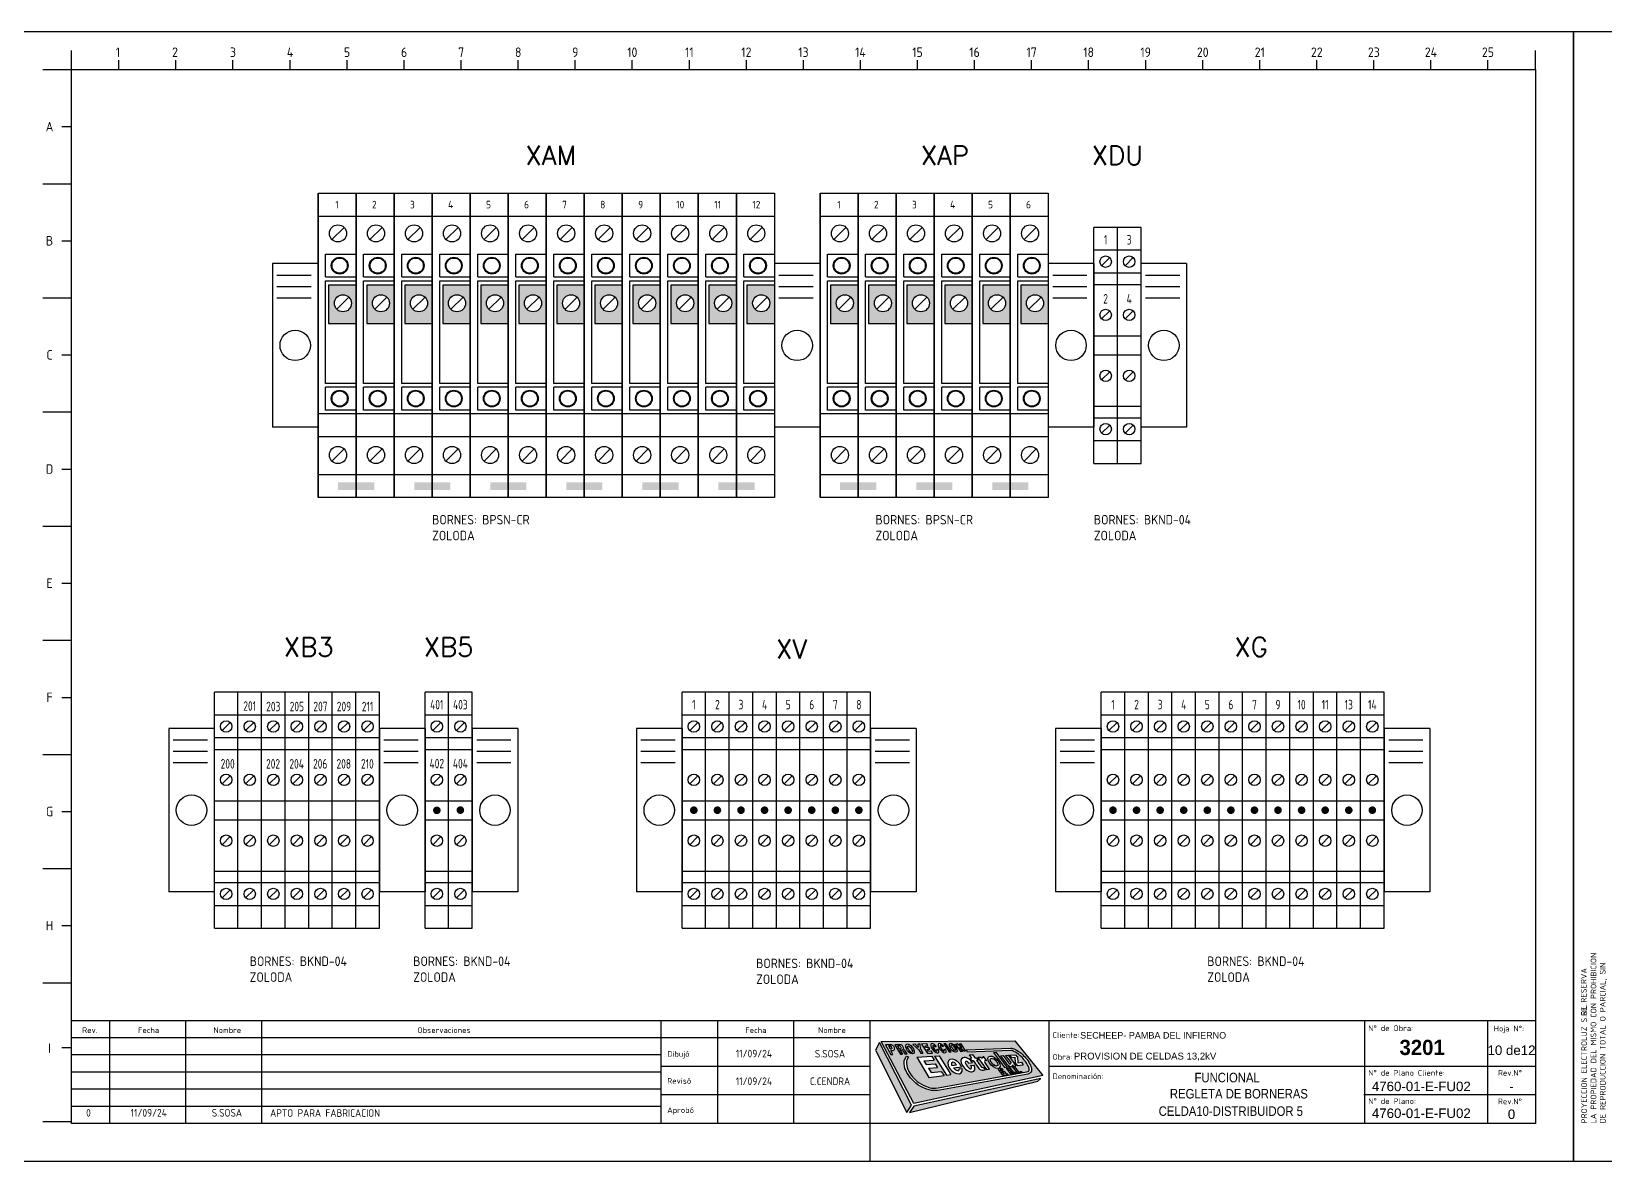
# Model space of a CAD drawing. Header units: millimetres. Extents: x 2272 to 7312, y -3839 to -3184.
# Drawn here: x 6066 to 6479.7, y -3492.6 to -3195.6 of the extents above; entities that cross this region are included whole.
import ezdxf
from ezdxf.enums import TextEntityAlignment as Align

# ---------------------------------------------------------------- set-up
doc = ezdxf.new("R2010")
doc.units = ezdxf.units.MM
for name, color, linetype in [('AUXILIAR', 30, 'Continuous'), ('TEXTO', 3, 'Continuous'), ('TEXTOS', 3, 'Continuous')]:
    doc.layers.add(name, color=color, linetype=linetype)
doc.styles.add('ROMANS', font='isocp3.shx')
doc.styles.get("Standard").update_dxf_attribs({"font": 'arial.ttf'})
doc.styles.add('style1', font='arial.ttf', dxfattribs={"height": 1})
doc.styles.add('style2', font='romab___.ttf', dxfattribs={"height": 1})

# ---------------------------------------------------------------- blocks, each defined once
blk = doc.blocks.new('BORNERA DOBLE PISO')
at = {"layer": 'AUXILIAR'}
for p, q in [((-449.2, 1419.79), (-449.2, 1481.79)), ((-443, 1481.79), (-449.2, 1481.79)), ((-443, 1419.79), (-443, 1481.79)), ((-443, 1475.79), (-449.2, 1475.79)), ((-447.17, 1471.73), (-445.04, 1473.85)), ((-443, 1469.79), (-449.2, 1469.79)), ((-449.2, 1466.79), (-443, 1466.79)), ((-447.17, 1457.73), (-445.04, 1459.85)), ((-449.2, 1453.29), (-443, 1453.29)), ((-449.2, 1448.29), (-443, 1448.29)), ((-447.17, 1441.73), (-445.04, 1443.85)), ((-449.2, 1434.79), (-443, 1434.79)), ((-449.2, 1431.79), (-443, 1431.79)), ((-447.17, 1427.73), (-445.04, 1429.85)), ((-449.2, 1425.79), (-443, 1425.79)), ((-449.2, 1419.79), (-443, 1419.79))]:
    blk.add_line(p, q, dxfattribs=at)
for centre in [(-446.1, 1472.79), (-446.1, 1458.79), (-446.1, 1442.79), (-446.1, 1428.79)]:
    blk.add_circle(centre, 1.5, dxfattribs=at)
blk = doc.blocks.new('BORNERA SEPARADOR')
for p, q in [((-649.79, 1388.9), (-661.79, 1388.9)), ((-661.79, 1388.9), (-661.79, 1345.9)), ((-660.59, 1385.9), (-651.59, 1385.9)), ((-649.79, 1388.9), (-649.79, 1345.9)), ((-660.59, 1382.9), (-651.59, 1382.9)), ((-660.59, 1379.9), (-651.59, 1379.9)), ((-649.79, 1345.9), (-661.79, 1345.9))]:
    blk.add_line(p, q)
blk.add_circle((-655.79, 1367.4), 4)
blk = doc.blocks.new('BORNE AMPEROMETRICA')
at = {"layer": 'AUXILIAR'}
h = blk.add_hatch(color=1, dxfattribs=at)
h.set_gradient(color1=(255, 0, 0), color2=(255, 5, 5), one_color=1, tint=0.51)
h.paths.add_polyline_path([(2159.73, -525.86), (2159.73, -535.86), (2166.94, -535.86), (2166.94, -525.86)])
h.paths.add_polyline_path([(2165.73, -530.58, -1), (2161.23, -530.58, -1)], flags=16)
for p, q in [((2156.94, -501.65), (2156.94, -581.65)), ((2156.94, -501.65), (2166.94, -501.65)), ((2156.94, -581.65), (2156.94, -501.65)), ((2166.94, -501.65), (2166.94, -581.65)), ((2156.94, -507.65), (2166.94, -507.65)), ((2160.59, -513.81), (2163.77, -510.63)), ((2158.94, -517.65), (2166.94, -517.65)), ((2158.94, -523.65), (2158.94, -517.65)), ((2158.94, -523.65), (2166.94, -523.65)), ((2158.94, -524.65), (2166.94, -524.65)), ((2158.94, -551.65), (2158.94, -524.65)), ((2166.94, -525.86), (2159.73, -525.86)), ((2159.73, -525.86), (2159.73, -535.86)), ((2161.89, -532.17), (2165.07, -528.99)), ((2159.73, -535.86), (2166.94, -535.86)), ((2166.94, -551.65), (2158.94, -551.65)), ((2166.94, -552.65), (2158.94, -552.65)), ((2158.94, -558.65), (2158.94, -552.65)), ((2166.94, -559.65), (2156.94, -559.65)), ((2166.94, -558.65), (2158.94, -558.65)), ((2166.94, -565.65), (2156.94, -565.65)), ((2160.59, -572.05), (2163.77, -568.86)), ((2166.94, -575.65), (2156.94, -575.65)), ((2166.94, -581.65), (2156.94, -581.65))]:
    blk.add_line(p, q, dxfattribs=at)
for centre, radius in [((2162.18, -512.22), 2.25), ((2162.63, -520.69), 2.2), ((2162.63, -520.69), 2), ((2163.48, -530.58), 2.25), ((2162.63, -555.62), 2.2), ((2162.63, -555.62), 2), ((2162.18, -570.46), 2.25)]:
    blk.add_circle(centre, radius, dxfattribs=at)
blk = doc.blocks.new('LOGO_CARTEL')
h = blk.add_hatch(color=256)
h.paths.add_polyline_path([(142.47, 264.28), (141.49, 262.24), (149.7, 245.92), (150.94, 247.81)])
h.paths.add_polyline_path([(184.11, 254.12), (184.93, 254.82), (151.56, 247.54), (150.39, 245.86)])
h = blk.add_hatch(color=256)
h.paths.add_polyline_path([(185.45, 255.61), (178.1, 264.69), (142.97, 264.57), (151.52, 248.23)])
h.paths.add_polyline_path([(153.24, 252.79), (152.6, 253.2), (152.04, 253.59), (151.59, 254), (151.16, 254.44), (150.71, 254.89), (150.36, 255.38), (150, 255.89), (149.7, 256.4), (149.42, 256.99), (149.2, 257.49), (149.06, 258.04), (148.97, 258.73), (149.01, 259.5), (149.17, 259.93), (149.57, 260.73), (150.14, 260.51), (149.72, 259.7), (149.61, 259.38), (149.57, 258.75), (149.65, 258.15), (149.77, 257.68), (149.96, 257.23), (150.22, 256.69), (150.51, 256.22), (150.85, 255.73), (151.17, 255.28), (151.59, 254.86), (152.01, 254.43), (152.41, 254.06), (152.94, 253.7), (153.55, 253.3), (154.16, 252.96), (154.86, 252.68), (155.76, 252.4), (156.22, 252.29), (156.72, 252.29), (157.23, 252.29), (157.9, 252.35), (181.25, 256.56), (181.54, 256.63, 0.142238), (181.69, 256.72), (181.75, 256.78), (181.85, 256.93), (181.87, 257.15), (181.85, 257.48), (181.76, 257.75), (181.62, 258.12), (181.46, 258.44), (181.28, 258.77), (180.99, 259.18), (180.75, 259.51), (180.5, 259.82), (180.25, 260.11), (179.99, 260.39), (179.75, 260.61), (179.41, 260.91), (179.09, 261.18), (178.67, 261.47), (178.25, 261.74), (177.83, 261.95), (177.41, 262.15, 0.119777), (177.04, 262.22), (165.67, 261.78), (165.38, 262.34), (177.06, 262.79, -0.106118), (177.56, 262.71), (178.08, 262.5), (178.54, 262.27), (179.01, 261.97), (179.45, 261.65), (179.8, 261.36), (180.16, 261.06), (180.41, 260.81), (180.69, 260.51), (180.96, 260.2), (181.23, 259.88), (181.48, 259.53), (181.79, 259.09), (181.99, 258.72), (182.17, 258.36), (182.32, 257.95), (182.45, 257.61), (182.47, 257.15), (182.44, 256.72), (182.21, 256.4), (182.16, 256.34, -0.158957), (181.5, 255.99), (158.33, 251.77), (157.76, 251.7), (157.15, 251.65), (156.53, 251.65), (156.14, 251.69), (155.6, 251.82), (154.66, 252.11), (153.9, 252.42)], flags=16)
h.paths.add_polyline_path([(155.5, 255.05), (152.28, 260.4), (156.26, 260.66), (156.88, 259.68), (154.12, 259.51), (154.74, 258.54), (157.14, 258.69), (157.76, 257.71), (155.36, 257.56), (156.11, 256.37), (158.75, 256.64), (159.47, 255.59)], flags=16)
h.paths.add_polyline_path([(160.16, 255.69), (156.98, 260.71), (158.15, 260.78), (161.28, 255.84)], flags=16)
edge = h.paths.add_edge_path(flags=16)
edge.add_ellipse((162.35, 257.98), major_axis=(-1.64, 1.65), ratio=0.605135, start_angle=237.0675, end_angle=582.4213, ccw=False)
edge.add_line((164.08, 257.92), (161.98, 257.63))
edge.add_ellipse((162.5, 257.93), major_axis=(-0.835, 0.984), ratio=0.458058, start_angle=84.9809, end_angle=214.0434)
edge.add_line((163.44, 257.33), (164.24, 257.43))
edge = h.paths.add_edge_path(flags=16)
edge.add_ellipse((150.51, 262.59), major_axis=(-0.96, 1.21), ratio=0.506682, start_angle=0, end_angle=360)
h.paths.add_polyline_path([(152.82, 262.37), (151.28, 263.79), (151.84, 263.81), (152.71, 263.01), (152.6, 263.83), (153.16, 263.85), (153.26, 262.57), (153.91, 261.46), (153.36, 261.45)], flags=16)
edge = h.paths.add_edge_path(flags=16)
edge.add_line((149.79, 261.28), (149.25, 261.25))
edge.add_line((149.25, 261.25), (148.66, 262.12))
edge.add_arc((148.33, 261.89), 0.401, 34.397, 90)
edge.add_line((148.33, 262.29), (147.89, 262.29))
edge.add_line((147.89, 262.29), (148.52, 261.21))
edge.add_line((148.52, 261.21), (148, 261.18))
edge.add_line((148, 261.18), (146.55, 263.69))
edge.add_line((146.55, 263.69), (148, 263.71))
edge.add_ellipse((148.13, 262.98), major_axis=(-0.502, 0.634), ratio=0.71837, start_angle=323.3523, end_angle=323.3684)
edge.add_ellipse((148.13, 262.98), major_axis=(-0.502, 0.634), ratio=0.71837, start_angle=199.3138, end_angle=323.3523, ccw=False)
edge.add_arc((148.34, 261.53), 1.06, 33.6731, 67.0847, ccw=False)
edge.add_line((149.22, 262.12), (149.79, 261.28))
h.paths.add_polyline_path([(155.12, 261.5), (153.56, 263.87), (154.96, 263.92), (155.24, 263.48), (154.4, 263.45), (154.75, 262.93), (155.44, 262.95), (155.7, 262.56), (155.01, 262.54), (155.39, 261.96), (156.22, 261.99), (156.44, 261.52)], flags=16)
edge = h.paths.add_edge_path(flags=0)
edge.add_ellipse((150.52, 262.53), major_axis=(-0.594, 0.856), ratio=0.330901, start_angle=0, end_angle=360)
edge = h.paths.add_edge_path(flags=0)
edge.add_ellipse((162.11, 258.41), major_axis=(-0.541, 0.637), ratio=0.636404, start_angle=243.4125, end_angle=432.3454, ccw=False)
edge.add_line((162.72, 258.43), (161.56, 258.27))
edge = h.paths.add_edge_path(flags=16)
edge.add_ellipse((157.04, 262.78), major_axis=(-0.93, 1.17), ratio=0.425735, start_angle=282.572, end_angle=593.9609, ccw=False)
edge.add_arc((156.93, 263.1), 0.509, 16.5743, 39.0238, ccw=False)
edge.add_line((157.42, 263.24), (157.07, 263.19))
edge.add_ellipse((157.08, 262.76), major_axis=(-0.543, 0.779), ratio=0.27429, start_angle=292.4474, end_angle=595.3057)
edge.add_line((157.56, 262.44), (157.87, 262.48))
edge.add_arc((157.89, 262.37), 0.115, 14.4162, 97.6608, ccw=False)
h.paths.add_polyline_path([(146.03, 261.16), (145.44, 261.16), (144.1, 263.68), (145.5, 263.68), (145.55, 263.66), (145.66, 263.63), (145.78, 263.6), (145.9, 263.54), (146.01, 263.48), (146.13, 263.38), (146.25, 263.27), (146.33, 263.14), (146.38, 263.02), (146.45, 262.91), (146.49, 262.79), (146.49, 262.67), (146.49, 262.56), (146.45, 262.44), (146.36, 262.32), (146.25, 262.25), (146.12, 262.22), (145.47, 262.22)], flags=16)
edge = h.paths.add_edge_path(flags=16)
edge.add_ellipse((158.97, 262.81), major_axis=(-0.93, 1.17), ratio=0.425735, start_angle=282.572, end_angle=593.9609, ccw=False)
edge.add_arc((158.86, 263.13), 0.509, 16.5743, 39.0238, ccw=False)
edge.add_line((159.35, 263.28), (159, 263.23))
edge.add_ellipse((159.01, 262.8), major_axis=(-0.543, 0.779), ratio=0.27429, start_angle=292.4474, end_angle=595.3057)
edge.add_line((159.49, 262.48), (159.8, 262.52))
edge.add_arc((159.81, 262.4), 0.115, 14.4162, 97.6608, ccw=False)
h.paths.add_polyline_path([(148.04, 262.64), (147.69, 262.64), (147.25, 263.39), (147.77, 263.39, -0.267537), (148.12, 263.19), (148.24, 262.98, -0.577864)], flags=0)
h.paths.add_polyline_path([(160.86, 261.81), (159.45, 263.92), (159.91, 263.93), (161.32, 261.82)], flags=16)
h.paths.add_polyline_path([(145.7, 262.59), (145.65, 262.58), (145.28, 262.58), (144.88, 263.32), (145.38, 263.32), (145.46, 263.31), (145.52, 263.28), (145.56, 263.22), (145.62, 263.16), (145.66, 263.1), (145.7, 263.04), (145.73, 262.98), (145.77, 262.92), (145.79, 262.86), (145.8, 262.8), (145.8, 262.75), (145.8, 262.69), (145.76, 262.63)], flags=0)
edge = h.paths.add_edge_path(flags=16)
edge.add_ellipse((165.77, 258.46), major_axis=(-1.6, 1.64), ratio=0.559918, start_angle=258.3206, end_angle=598.3068, ccw=False)
edge.add_line((166.99, 259.01), (165.99, 258.88))
edge.add_ellipse((165.89, 258.32), major_axis=(-0.759, 0.923), ratio=0.373274, start_angle=287.7931, end_angle=608.3)
edge.add_line((166.49, 258.25), (167.39, 258.37))
edge = h.paths.add_edge_path(flags=16)
edge.add_ellipse((161.89, 262.91), major_axis=(-0.86, 1.08), ratio=0.489465, start_angle=0, end_angle=360)
edge = h.paths.add_edge_path(flags=0)
edge.add_ellipse((161.9, 262.93), major_axis=(-0.54, 0.779), ratio=0.302309, start_angle=0, end_angle=360)
h.paths.add_polyline_path([(163.97, 261.87), (162.55, 263.93), (162.91, 263.99), (164.17, 262.91), (163.46, 263.93), (163.81, 263.99), (165.16, 262.03), (164.79, 261.99), (163.56, 263.06), (164.34, 261.93)], flags=16)
h.paths.add_polyline_path([(166.28, 260.11), (166.69, 260.15), (166.05, 261.02), (166.92, 261.13), (167.57, 260.23), (168, 260.27), (168.43, 259.68), (168, 259.64), (169.24, 257.93, 0.24674), (169.66, 257.73), (169.81, 257.73), (170.29, 257.06), (169.83, 257, -0.300023), (168.56, 257.57), (167.12, 259.56), (166.71, 259.52)], flags=16)
edge = h.paths.add_edge_path(flags=16)
edge.add_line((168.39, 260.33), (169.25, 260.37))
edge.add_line((169.25, 260.37), (169.47, 260.07))
edge.add_arc((169.5, 260.09), 0.03, 215.486, 361.1088)
edge.add_arc((169.97, 260.09), 0.441, 104.8395, 181.1088, ccw=False)
edge.add_arc((169.88, 260.42), 0.1, 35.486, 104.8395, ccw=False)
edge.add_line((169.96, 260.48), (170.64, 259.54))
edge.add_arc((170.61, 259.52), 0.03, -113.2047, 35.486, ccw=False)
edge.add_ellipse((170.5, 259.16), major_axis=(-0.242, 0.291), ratio=0.873543, start_angle=300.2982, end_angle=425.9015)
edge.add_line((170.17, 259.09), (171.46, 257.28))
edge.add_line((171.46, 257.28), (170.63, 257.19))
edge.add_line((170.63, 257.19), (168.39, 260.33))
edge = h.paths.add_edge_path(flags=16)
edge.add_ellipse((172.62, 259.1), major_axis=(-1.43, 1.46), ratio=0.516133, start_angle=0, end_angle=360)
h.paths.add_polyline_path([(171.68, 259.27), (171.76, 259.4), (171.6, 259.47), (171.69, 259.58), (171.56, 259.68), (171.67, 259.77), (171.59, 259.92), (171.73, 259.95), (171.76, 260.12), (171.89, 260.06), (172.01, 260.18), (172.09, 260.06), (172.23, 260.15), (172.28, 260.01), (172.44, 260.07), (172.45, 259.94), (172.61, 259.98), (172.62, 259.84), (172.78, 259.87), (172.78, 259.73), (172.94, 259.74), (172.92, 259.6), (173.09, 259.61), (173.06, 259.47), (173.23, 259.46), (173.19, 259.32), (173.36, 259.31), (173.31, 259.17), (173.48, 259.14), (173.42, 259.01), (173.58, 258.96), (173.5, 258.83), (173.66, 258.76), (173.57, 258.65), (173.7, 258.55), (173.59, 258.46), (173.67, 258.31), (173.53, 258.27), (173.5, 258.11), (173.37, 258.17), (173.25, 258.05), (173.18, 258.17), (173.03, 258.08), (172.99, 258.22), (172.83, 258.15), (172.81, 258.29), (172.65, 258.25), (172.65, 258.4), (172.48, 258.36), (172.49, 258.51), (172.32, 258.49), (172.34, 258.63), (172.17, 258.62), (172.2, 258.77), (172.03, 258.77), (172.07, 258.91), (171.9, 258.93), (171.95, 259.06), (171.78, 259.09), (171.85, 259.22)], flags=0)
h.paths.add_polyline_path([(173.8, 257.15), (173.83, 257.39), (174.08, 257.52), (174.22, 257.54), (174.38, 257.51), (174.52, 257.49), (174.64, 257.41), (174.94, 257.06), (174.62, 256.96), (174.52, 257.09), (174.42, 257.15), (174.34, 257.19), (174.28, 257.17), (174.25, 257.15), (174.25, 257.08), (174.38, 256.93), (174.59, 256.86), (174.75, 256.82), (175.08, 256.76), (175.21, 256.71), (175.3, 256.64), (175.79, 256.07), (175.77, 255.8), (175.68, 255.64), (175.46, 255.6), (175.2, 255.64), (174.92, 255.74), (174.52, 256.25), (174.86, 256.37), (175.15, 256.02), (175.18, 256.01), (175.27, 256.02), (175.28, 256.06), (175.27, 256.13), (175.23, 256.18), (175.13, 256.27), (175.01, 256.37), (174.92, 256.39), (174.75, 256.41), (174.58, 256.42), (174.44, 256.44), (174.31, 256.51)], flags=16)
h.paths.add_polyline_path([(172.44, 261.7), (173.1, 261.74), (175.97, 257.84), (175.34, 257.75)], flags=16)
h.paths.add_polyline_path([(175.82, 256), (176.1, 256.04), (176.35, 255.76), (176.07, 255.71)], flags=16)
h.paths.add_polyline_path([(174.35, 260.81), (175.02, 260.85), (176.44, 258.91), (176.66, 258.7), (176.89, 258.64), (177.04, 258.67), (177.08, 258.79), (177.09, 258.95), (175.66, 260.89), (176.33, 260.93), (178.37, 258.16), (177.73, 258.07), (177.45, 258.45), (177.45, 258.19), (177.37, 258.02), (177.04, 257.98), (176.65, 258.07), (176.33, 258.29), (176, 258.56)], flags=16)
h.paths.add_polyline_path([(175.86, 257.46), (175.87, 257.65), (175.97, 257.76), (176.36, 257.81), (176.67, 257.74), (176.9, 257.63), (177.21, 257.23, -0.277461), (177.23, 257.02), (177.18, 256.92), (177.38, 256.89, -0.202512), (177.52, 256.81), (178.08, 256.06), (177.7, 255.99), (177.25, 256.6, 0.26962), (177.06, 256.68), (176.89, 256.65), (177.42, 255.94), (177.05, 255.88)], flags=16)
h.paths.add_polyline_path([(176.13, 257.49), (176.53, 257.55, -0.26962), (176.72, 257.47), (176.89, 257.24, -0.575274), (176.75, 256.93), (176.57, 256.9)], flags=0)
h.paths.add_polyline_path([(177.52, 257.95), (177.9, 258), (179.04, 256.57), (179.49, 256.63), (179.74, 256.34), (178.92, 256.2)], flags=16)
h.paths.add_polyline_path([(177.94, 256.38), (178.22, 256.42), (178.47, 256.14), (178.2, 256.09)], flags=16)
h.paths.add_polyline_path([(176.67, 260.96), (178.34, 261.06), (178.8, 260.51), (178.9, 258.96), (179.83, 259.09), (180.32, 258.42), (178.69, 258.2), (178.16, 258.94), (178.07, 260.43), (177.11, 260.36)], flags=16)
h.paths.add_polyline_path([(179.59, 256.66), (179.87, 256.7), (180.12, 256.42), (179.85, 256.37)], flags=16)
at = {"color": 7}
for p, q in [((147.89, 262.29), (148.52, 261.21)), ((147.89, 262.29), (148.33, 262.29)), ((147.99, 261.18), (148.52, 261.21)), ((148.66, 262.12), (149.25, 261.25)), ((149.25, 261.25), (149.79, 261.28)), ((152.28, 260.4), (156.26, 260.66)), ((153.26, 262.58), (153.91, 261.46)), ((153.35, 261.45), (153.91, 261.46)), ((156.26, 260.66), (156.88, 259.68)), ((156.98, 260.71), (158.15, 260.78)), ((156.98, 260.71), (160.16, 255.69)), ((157.07, 263.19), (157.42, 263.24)), ((158.15, 260.78), (161.28, 255.84)), ((159.49, 262.48), (159.8, 262.52)), ((166.05, 261.02), (166.92, 261.13)), ((166.05, 261.02), (166.69, 260.15)), ((166.92, 261.13), (167.57, 260.23)), ((172.44, 261.7), (173.1, 261.74)), ((172.44, 261.7), (175.34, 257.75)), ((173.1, 261.74), (175.97, 257.84)), ((174.35, 260.81), (175.02, 260.85)), ((174.35, 260.81), (176, 258.56)), ((175.02, 260.85), (176.44, 258.91)), ((175.66, 260.89), (176.33, 260.93)), ((175.66, 260.89), (177.09, 258.95)), ((176.33, 260.93), (178.37, 258.16)), ((176.67, 260.96), (178.34, 261.06)), ((176.67, 260.96), (177.11, 260.36)), ((178.8, 260.51), (178.34, 261.06)), ((152.28, 260.4), (155.5, 255.05)), ((154.12, 259.51), (156.88, 259.68)), ((154.12, 259.51), (154.74, 258.54)), ((154.74, 258.54), (157.14, 258.69)), ((155.36, 257.56), (157.76, 257.71)), ((155.36, 257.56), (156.11, 256.37)), ((156.11, 256.37), (158.75, 256.64)), ((157.14, 258.69), (157.76, 257.71)), ((158.75, 256.64), (159.47, 255.59)), ((161.56, 258.27), (162.72, 258.43)), ((161.98, 257.63), (164.08, 257.92)), ((163.44, 257.33), (164.24, 257.43)), ((165.99, 258.88), (166.99, 259.01)), ((166.28, 260.11), (166.69, 260.15)), ((166.28, 260.11), (166.71, 259.52)), ((166.49, 258.25), (167.39, 258.37)), ((166.71, 259.52), (167.12, 259.56)), ((167.12, 259.56), (168.64, 257.45)), ((167.57, 260.23), (168, 260.27)), ((168, 260.27), (168.43, 259.68)), ((168, 259.64), (168.43, 259.68)), ((168, 259.64), (169.24, 257.93)), ((169.66, 257.73), (169.81, 257.73)), ((169.76, 256.99), (170.29, 257.06)), ((169.81, 257.73), (170.29, 257.06)), ((175.34, 257.75), (175.97, 257.84)), ((176, 258.56), (176.33, 258.29)), ((176.33, 258.29), (176.65, 258.07)), ((176.44, 258.91), (176.66, 258.7)), ((176.65, 258.07), (177.04, 257.98)), ((176.66, 258.7), (176.89, 258.64)), ((176.89, 258.64), (177.04, 258.67)), ((177.04, 258.67), (177.08, 258.79)), ((177.04, 257.98), (177.37, 258.02)), ((177.08, 258.79), (177.09, 258.95)), ((177.11, 260.36), (178.07, 260.43)), ((177.37, 258.02), (177.45, 258.19)), ((177.45, 258.19), (177.45, 258.45)), ((177.45, 258.45), (177.73, 258.07)), ((177.73, 258.07), (178.37, 258.16)), ((178.07, 260.43), (178.16, 258.94)), ((178.16, 258.94), (178.69, 258.2)), ((178.69, 258.2), (180.32, 258.42)), ((178.8, 260.51), (178.9, 258.96)), ((178.9, 258.96), (179.83, 259.09)), ((179.83, 259.09), (180.32, 258.42)), ((155.5, 255.05), (159.47, 255.59)), ((160.16, 255.69), (161.28, 255.84))]:
    blk.add_line(p, q, dxfattribs=at)
for points in [[(150.94, 247.81), (142.47, 264.28), (141.49, 262.24), (149.7, 245.92)], [(142.97, 264.57), (178.1, 264.69), (185.45, 255.61), (151.52, 248.23)], [(146.36, 262.32), (146.45, 262.44), (146.49, 262.56), (146.49, 262.67), (146.49, 262.79), (146.45, 262.91), (146.38, 263.02), (146.33, 263.14), (146.25, 263.27), (146.13, 263.38), (146.01, 263.48), (145.9, 263.54), (145.78, 263.6), (145.66, 263.63), (145.55, 263.66), (145.5, 263.68), (144.1, 263.68), (145.44, 261.16), (146.03, 261.16), (145.47, 262.22), (146.12, 262.22), (146.25, 262.25)], [(145.7, 262.59), (145.76, 262.63), (145.8, 262.69), (145.8, 262.75), (145.8, 262.8), (145.79, 262.86), (145.77, 262.92), (145.73, 262.98), (145.7, 263.04), (145.66, 263.1), (145.62, 263.16), (145.56, 263.22), (145.52, 263.28), (145.46, 263.31), (145.4, 263.32), (145.36, 263.32), (144.88, 263.32), (145.28, 262.58), (145.65, 262.58)], [(155.44, 262.95), (154.75, 262.93), (154.4, 263.45), (155.24, 263.48), (154.96, 263.92), (153.56, 263.87), (155.12, 261.5), (156.44, 261.52), (156.22, 261.99), (155.39, 261.96), (155.01, 262.54), (155.7, 262.56)], [(161.32, 261.82), (159.91, 263.93), (159.45, 263.92), (160.86, 261.81)], [(179.74, 256.34), (178.92, 256.2), (177.52, 257.95), (177.9, 258), (179.04, 256.57), (179.49, 256.63)], [(179.87, 256.7), (180.12, 256.42), (179.85, 256.37), (179.59, 256.66)], [(184.11, 254.12), (184.93, 254.82), (151.56, 247.54), (150.39, 245.86)], [(175.82, 256), (176.07, 255.71), (176.35, 255.76), (176.1, 256.04)], [(178.2, 256.09), (178.47, 256.14), (178.22, 256.42), (177.94, 256.38)]]:
    blk.add_lwpolyline(points, close=True, dxfattribs=at)
for points in [[(148, 263.71), (146.55, 263.69), (148, 261.18)], [(153.26, 262.57), (153.16, 263.85), (152.6, 263.83), (152.71, 263.01), (151.84, 263.81), (151.28, 263.79), (152.82, 262.37), (153.35, 261.47)], [(157.56, 262.44), (157.87, 262.48)], [(162.55, 263.93), (162.91, 263.99), (164.17, 262.91), (163.46, 263.93), (163.81, 263.99), (165.16, 262.03), (164.79, 261.99), (163.56, 263.06), (164.34, 261.93), (163.97, 261.87), (162.55, 263.93)], [(171.69, 259.58), (171.56, 259.68), (171.67, 259.77)], [(171.67, 259.77), (171.59, 259.92), (171.73, 259.95)], [(171.76, 259.4), (171.6, 259.47), (171.7, 259.58)], [(171.85, 259.22), (171.68, 259.27), (171.76, 259.4)], [(171.73, 259.95), (171.76, 260.12), (171.89, 260.06)], [(171.95, 259.06), (171.78, 259.09), (171.85, 259.22)], [(171.89, 260.06), (172.01, 260.18), (172.09, 260.06)], [(172.07, 258.91), (171.9, 258.93), (171.95, 259.06)], [(172.2, 258.77), (172.03, 258.77), (172.07, 258.91)], [(172.09, 260.06), (172.23, 260.15), (172.28, 260.01)], [(172.34, 258.63), (172.17, 258.62), (172.2, 258.77)], [(172.28, 260.01), (172.44, 260.07), (172.45, 259.94)], [(172.49, 258.51), (172.32, 258.49), (172.34, 258.63)], [(172.45, 259.94), (172.61, 259.98), (172.62, 259.84)], [(172.65, 258.4), (172.48, 258.36), (172.49, 258.51)], [(172.62, 259.84), (172.78, 259.87), (172.78, 259.73)], [(172.81, 258.29), (172.65, 258.25), (172.65, 258.4)], [(172.78, 259.73), (172.94, 259.74), (172.92, 259.6)], [(172.99, 258.22), (172.83, 258.15), (172.81, 258.29)], [(172.92, 259.6), (173.09, 259.61), (173.06, 259.47)], [(173.18, 258.17), (173.03, 258.08), (172.99, 258.22)], [(173.06, 259.47), (173.23, 259.46), (173.19, 259.32)], [(173.37, 258.17), (173.25, 258.05), (173.18, 258.17)], [(173.19, 259.32), (173.36, 259.31), (173.31, 259.17)], [(173.31, 259.17), (173.48, 259.14), (173.42, 259.01)], [(173.53, 258.27), (173.5, 258.11), (173.37, 258.17)], [(173.42, 259.01), (173.58, 258.96), (173.5, 258.83)], [(173.5, 258.83), (173.66, 258.76), (173.57, 258.65)], [(173.59, 258.46), (173.67, 258.31), (173.53, 258.27)], [(173.57, 258.65), (173.7, 258.55), (173.59, 258.46)]]:
    blk.add_lwpolyline(points, dxfattribs=at)
for points in [[(148.12, 263.19, 0.267537), (147.77, 263.39), (147.25, 263.39), (147.69, 262.64), (148.04, 262.64, 0.577864), (148.24, 262.98, -0.577864), (148.04, 262.64, 0.577864), (148.24, 262.98)], [(181.25, 256.56), (181.54, 256.63, 0.142238), (181.69, 256.72), (181.75, 256.78), (181.85, 256.93), (181.87, 257.15), (181.85, 257.48), (181.76, 257.75), (181.62, 258.12), (181.46, 258.44), (181.28, 258.77), (180.99, 259.18), (180.75, 259.51), (180.5, 259.82), (180.25, 260.11), (179.99, 260.39), (179.75, 260.61), (179.41, 260.91), (179.09, 261.18), (178.67, 261.47), (178.25, 261.74), (177.83, 261.95), (177.41, 262.15, 0.120209), (177.04, 262.22), (165.67, 261.78), (165.38, 262.34), (177.06, 262.79, -0.106118), (177.56, 262.71), (178.08, 262.5), (178.54, 262.27), (179.01, 261.97), (179.45, 261.65), (179.8, 261.36), (180.16, 261.06), (180.41, 260.81), (180.69, 260.51), (180.96, 260.2), (181.23, 259.88), (181.48, 259.53), (181.79, 259.09), (181.99, 258.72), (182.17, 258.36), (182.32, 257.95), (182.45, 257.61), (182.47, 257.15), (182.44, 256.72), (182.21, 256.4), (182.16, 256.34, -0.158957), (181.5, 255.99), (158.33, 251.77), (157.76, 251.7), (157.15, 251.65), (156.53, 251.65), (156.14, 251.69), (155.6, 251.82), (154.66, 252.11), (153.9, 252.42), (153.24, 252.79), (152.6, 253.2), (152.04, 253.59), (151.59, 254), (151.16, 254.44), (150.71, 254.89), (150.36, 255.38), (150, 255.89), (149.7, 256.4), (149.42, 256.99), (149.2, 257.49), (149.06, 258.04), (148.97, 258.73), (149.01, 259.5), (149.17, 259.93), (149.57, 260.73), (150.14, 260.51), (149.72, 259.7), (149.61, 259.38), (149.57, 258.75), (149.65, 258.15), (149.77, 257.68), (149.96, 257.23), (150.22, 256.69), (150.51, 256.22), (150.85, 255.73), (151.17, 255.28), (151.59, 254.86), (152.01, 254.43), (152.41, 254.06), (152.94, 253.7), (153.55, 253.3), (154.16, 252.96), (154.86, 252.68), (155.76, 252.4), (156.22, 252.29), (156.72, 252.29, 0.000442), (156.72, 252.29), (157.23, 252.29), (157.9, 252.35)], [(175.13, 256.27), (175.01, 256.37), (174.92, 256.39), (174.75, 256.41), (174.58, 256.42), (174.44, 256.44), (174.31, 256.51), (173.8, 257.15), (173.83, 257.39), (174.08, 257.52), (174.22, 257.54), (174.38, 257.51, 0.000407), (174.38, 257.51), (174.52, 257.49), (174.64, 257.41), (174.94, 257.06), (174.62, 256.96), (174.52, 257.09), (174.42, 257.15), (174.34, 257.19), (174.28, 257.17), (174.25, 257.15), (174.25, 257.08), (174.38, 256.93), (174.59, 256.86), (174.75, 256.82), (175.08, 256.76), (175.21, 256.71), (175.3, 256.64), (175.79, 256.07), (175.77, 255.8), (175.68, 255.64), (175.46, 255.6), (175.2, 255.64), (174.92, 255.74), (174.52, 256.25), (174.86, 256.37), (175.15, 256.02), (175.18, 256.01), (175.27, 256.02), (175.28, 256.06), (175.27, 256.13), (175.23, 256.18)], [(177.38, 256.89), (177.18, 256.92), (177.23, 257.02, 0.277461), (177.21, 257.23), (176.9, 257.63), (176.67, 257.74), (176.36, 257.81), (175.97, 257.76), (175.87, 257.65), (175.86, 257.46), (177.05, 255.88), (177.42, 255.94), (176.89, 256.65), (177.06, 256.68, -0.26962), (177.25, 256.6), (177.7, 255.99), (178.08, 256.06), (177.52, 256.81, 0.202512)], [(176.13, 257.49), (176.53, 257.55, -0.26962), (176.72, 257.47), (176.89, 257.24, -0.575274), (176.75, 256.93), (176.57, 256.9)]]:
    blk.add_lwpolyline(points, format="xyb", close=True, dxfattribs=at)
for points in [[(149.79, 261.27), (149.22, 262.12, 0.145776), (148.75, 262.51)], [(159, 263.23), (159.35, 263.28, 0.098269), (159.26, 263.45)], [(170.6, 259.49, 0.75829), (170.64, 259.54), (169.96, 260.48, 0.3122), (169.85, 260.52, 0.345642), (169.53, 260.09, -0.737417), (169.47, 260.07), (169.25, 260.37), (168.39, 260.33), (170.63, 257.19), (171.46, 257.28), (170.17, 259.09)]]:
    blk.add_lwpolyline(points, format="xyb", dxfattribs=at)
for centre, radius, start, end in [((148.33, 261.89), 0.401, 34.397, 90), ((156.93, 263.1), 0.509, 16.5743, 39.0238), ((157.89, 262.37), 0.115, 21.1508, 97.6608), ((159.81, 262.4), 0.115, 21.1508, 97.6608), ((169.62, 258.25), 1.27, 212.0264, 281.3337), ((169.64, 258.22), 0.5, 215.9216, 271.3628)]:
    blk.add_arc(centre, radius, start, end, dxfattribs=at)
for centre, major_axis, ratio, start_param, end_param in [((148.13, 262.98), (-0.502, 0.634), 0.71837, 3.478682, 5.643844), ((157.04, 262.78), (-0.93, 1.17), 0.425735, 4.931811, 10.366574), ((157.08, 262.76), (-0.543, 0.779), 0.27429, 5.104169, 10.390045), ((158.97, 262.81), (-0.93, 1.17), 0.425735, 4.931811, 10.366574), ((159.01, 262.8), (-0.543, 0.779), 0.27429, 5.104169, 10.390045), ((162.35, 257.98), (-1.64, 1.65), 0.605135, 4.137609, 10.165169), ((162.11, 258.41), (-0.541, 0.637), 0.636404, 4.248349, 7.545851), ((162.5, 257.93), (-0.835, 0.984), 0.458058, 1.483197, 3.735763), ((165.77, 258.46), (-1.6, 1.64), 0.559918, 4.508545, 10.442424), ((165.89, 258.32), (-0.759, 0.923), 0.373274, 5.022938, 10.616838), ((170.5, 259.16), (-0.242, 0.291), 0.873543, 5.241192, 7.433383)]:
    blk.add_ellipse(centre, major_axis=major_axis, ratio=ratio, start_param=start_param, end_param=end_param, dxfattribs=at)
for centre, major_axis, ratio in [((150.51, 262.59), (-0.96, 1.21), 0.506682), ((150.52, 262.53), (-0.594, 0.856), 0.330901), ((161.89, 262.91), (-0.86, 1.08), 0.489465), ((161.9, 262.93), (-0.54, 0.779), 0.302309), ((172.62, 259.1), (-1.43, 1.46), 0.516133)]:
    blk.add_ellipse(centre, major_axis=major_axis, ratio=ratio, dxfattribs=at)
blk = doc.blocks.new('A3-Funcional')
at = {"color": 1, "linetype": 'Continuous'}
for p, q in [((25, 287), (410, 287)), ((25, 10), (25, 287)), ((410, 287), (410, 10)), ((410, 37), (25, 37)), ((282, 37), (282, 10)), ((365, 37), (365, 10)), ((410, 10), (25, 10))]:
    blk.add_line(p, q, dxfattribs=at)
at = {"color": 2, "linetype": 'Continuous'}
for p, q in [((35, 37), (35, 10)), ((55, 37), (55, 10)), ((75, 37), (75, 10)), ((195, 10), (195, 37)), ((215, 10), (215, 37)), ((180, 32.5), (25, 32.5)), ((235, 32.5), (180, 32.5)), ((180, 28), (25, 28)), ((235, 25), (180, 25)), ((180, 23.5), (25, 23.5)), ((180, 19), (25, 19)), ((235, 17.5), (180, 17.5)), ((180, 14.5), (25, 14.5))]:
    blk.add_line(p, q, dxfattribs=at)
at = {"color": 1}
for p, q in [((180, 37), (180, 10)), ((180, 37), (180, 10)), ((235, 37), (235, 10)), ((365, 37), (365, 10))]:
    blk.add_line(p, q, dxfattribs=at)
at = {"color": 7}
for p, q in [((397.38, 37), (397.38, 25)), ((365, 25), (282, 25)), ((409.88, 25), (364.88, 25)), ((397.38, 25), (397.38, 10)), ((409.88, 17.5), (364.88, 17.5))]:
    blk.add_line(p, q, dxfattribs=at)
blk.add_line((235, 10), (235, 0))
at = {"color": 11}
blk.add_lwpolyline([(0, 0), (0, 297), (420, 297), (420, 0)], close=True, dxfattribs=at)
at = {"layer": 'TEXTOS'}
blk.add_line((25, 287), (25, 292), dxfattribs=at)
at = {"layer": 'TEXTOS', "color": 3}
for p, q in [((410, 287), (410, 292)), ((17.5, 287), (25, 287)), ((37.5, 287), (37.5, 289.5)), ((52.5, 287), (52.5, 289.5)), ((67.5, 287), (67.5, 289.5)), ((82.5, 287), (82.5, 289.5)), ((97.5, 287), (97.5, 289.5)), ((112.5, 287), (112.5, 289.5)), ((127.5, 287), (127.5, 289.5)), ((142.5, 287), (142.5, 289.5)), ((157.5, 287), (157.5, 289.5)), ((172.5, 287), (172.5, 289.5)), ((187.5, 287), (187.5, 289.5)), ((202.5, 287), (202.5, 289.5)), ((217.5, 287), (217.5, 289.5)), ((232.5, 287), (232.5, 289.5)), ((247.5, 287), (247.5, 289.5)), ((262.5, 287), (262.5, 289.5)), ((277.5, 287), (277.5, 289.5)), ((292.5, 287), (292.5, 289.5)), ((307.5, 287), (307.5, 289.5)), ((322.5, 287), (322.5, 289.5)), ((337.5, 287), (337.5, 289.5)), ((352.5, 287), (352.5, 289.5)), ((367.5, 287), (367.5, 289.5)), ((382.5, 287), (382.5, 289.5)), ((397.5, 287), (397.5, 289.5)), ((22.5, 272), (25, 272)), ((17.5, 257), (25, 257)), ((22.5, 242), (25, 242)), ((17.5, 227), (25, 227)), ((22.5, 212), (25, 212)), ((17.5, 197), (25, 197)), ((22.5, 182), (25, 182)), ((17.5, 167), (25, 167)), ((22.5, 152), (25, 152)), ((17.5, 137), (25, 137)), ((22.5, 122), (25, 122)), ((17.5, 107), (25, 107)), ((22.5, 92), (25, 92)), ((17.5, 77), (25, 77)), ((22.5, 62), (25, 62)), ((17.5, 47), (25, 47)), ((22.5, 30), (25, 30)), ((17.5, 10.5), (25, 10.5))]:
    blk.add_line(p, q, dxfattribs=at)
at = {"layer": 'TEXTOS', "color": 1, "linetype": 'Continuous'}
blk.add_line((282, 37), (282, 10), dxfattribs=at)
blk.add_blockref('LOGO_CARTEL', (95, -233))
at = {"layer": 'TEXTOS', "color": 3, "style": 'ROMANS'}
for s, p in [('1', (37.25, 290.3)), ('2', (52.25, 290.3)), ('3', (67.5, 290.3)), ('4', (82.5, 290.3)), ('5', (97.5, 290.3)), ('6', (112.5, 290.3)), ('7', (127.5, 290.3)), ('8', (142.5, 290.3)), ('9', (157.5, 290.3)), ('10', (172.5, 290.3)), ('11', (187.5, 290.3)), ('12', (202.5, 290.3)), ('13', (217.5, 290.3)), ('14', (232.5, 290.3)), ('15', (247.5, 290.3)), ('16', (262.5, 290.3)), ('17', (277.5, 290.3)), ('18', (292.5, 290.3)), ('19', (307.5, 290.3)), ('20', (322.5, 290.3)), ('21', (337.5, 290.3)), ('22', (352.5, 290.3)), ('23', (367.5, 290.3)), ('24', (382.5, 290.3)), ('25', (397.5, 290.3))]:
    blk.add_text(s, height=2.5, dxfattribs=at).set_placement(p, align=Align.CENTER)
for s, p in [('A', (19.26, 272)), ('B', (19.26, 242)), ('C', (19.26, 212)), ('D', (19.26, 182)), ('E', (19.26, 152)), ('F', (19.26, 122)), ('G', (19.26, 92)), ('H', (19.26, 62)), ('I', (19.26, 29.78))]:
    blk.add_text(s, height=2.5, dxfattribs=at).set_placement(p, align=Align.MIDDLE)
at = {"layer": 'TEXTOS', "color": 3, "linetype": 'Continuous', "style": 'ROMANS'}
for s, p in [('SE RESERVA', (3.45, 38.34)), ('LA PROPIEDAD DEL MISMO CON PROHIBICION', (6, 10.01)), ('DE REPRODUCCION TOTAL O PARCIAL, SIN', (8.43, 10.01)), ('PROYECCION ELECTROLUZ S.R.L.', (3.54, 10.01))]:
    blk.add_text(s, height=1.5, rotation=90, dxfattribs=at).set_placement(p)
at = {"layer": 'TEXTOS', "color": 4, "linetype": 'Continuous', "style": 'ROMANS'}
for s, p in [('Rev.', (27.84, 33.77)), ('Cliente:', (283.01, 32.5)), ('N° de Obra:', (366.01, 34.29)), ('Hoja N°:', (399.01, 34.19)), ('Dibujó', (181.68, 27.53)), ('Obra:', (283.01, 26.75)), ('Revisó', (181.68, 20.45)), ('Denominación:', (283.01, 21.66)), ('N° de Plano Cliente:', (366.01, 22.56)), ('Rev.N°', (400.12, 22.56)), ('N° de Plano:', (366.01, 15.14)), ('Rev.N°', (400.12, 15.06)), ('Aprobó', (181.68, 12.77))]:
    blk.add_text(s, height=1.5, dxfattribs=at).set_placement(p)
for s, p in [('Fecha', (45.3, 34.53)), ('Nombre', (66, 34.53)), ('Observaciones', (123, 34.53)), ('Fecha', (205, 34.53)), ('Nombre', (225.01, 34.53))]:
    blk.add_text(s, height=1.5, dxfattribs=at).set_placement(p, align=Align.MIDDLE)
at = {"layer": 'TEXTOS', "color": 7, "linetype": 'Continuous', "style": 'style2', "width": 0.8}
blk.add_attdef('CLIENTE', (295.02, 31.81), '', height=3.5, dxfattribs=at)
at = {"layer": 'TEXTOS', "style": 'ROMANS'}
for tag, p in [('04/01/01', (204.48, 27.37)), ('NAMEDIB', (224.48, 27.33)), ('FECHREV', (204.48, 20.11)), ('NAMEREV', (224.48, 20.1)), ('FECHAPR', (204.48, 12.61)), ('NAMEAPR', (224.48, 12.6))]:
    blk.add_attdef(tag, text='', height=2, dxfattribs=at).set_placement(p, align=Align.CENTER)
at = {"layer": 'TEXTOS', "color": 7, "style": 'style1'}
blk.add_attdef('OBRA', (295.02, 26.8), '', height=2.5, dxfattribs=at)
at = {"layer": 'TEXTOS', "color": 7, "style": 'style2'}
blk.add_attdef('NºOBRA', text='', height=4, dxfattribs=at).set_placement((380.19, 28), align=Align.CENTER)
at = {"layer": 'TEXTOS', "color": 7, "linetype": 'Continuous', "style": 'style1'}
for tag, p in [('0/0', (403.7, 28)), ('1088-01MP01', (379.98, 18.5)), ('REVCLIENTE', (403.7, 18.5)), ('1088-01MP01', (379.98, 11.43)), ('REV', (403.7, 11.19))]:
    blk.add_attdef(tag, text='', height=2.5, dxfattribs=at).set_placement(p, align=Align.CENTER)
at = {"layer": 'TEXTOS', "color": 7, "style": 'style1', "width": 0.85}
for tag, p in [('DESCRIPCION1', (332.01, 20.37)), ('DESCRIPCION2', (332.01, 16.29)), ('DESCRIPCION3', (332.01, 12.18))]:
    blk.add_attdef(tag, text='', height=2.5, dxfattribs=at).set_placement(p, align=Align.CENTER)

msp = doc.modelspace()

# ---------------------------------------------------------------- linework, layer by layer
at = {"layer": 'TEXTOS', "const_width": 1}
for points in [[(6172.11, -3400.25, 1), (6173.11, -3400.25, 1)], [(6178.29, -3400.2, 1), (6179.29, -3400.2, 1)], [(6239.68, -3400.22, 1), (6240.68, -3400.22, 1)], [(6245.88, -3400.22, 1), (6246.88, -3400.22, 1)], [(6252.08, -3400.22, 1), (6253.08, -3400.22, 1)], [(6258.28, -3400.22, 1), (6259.28, -3400.22, 1)], [(6264.48, -3400.22, 1), (6265.48, -3400.22, 1)], [(6270.68, -3400.22, 1), (6271.68, -3400.22, 1)], [(6276.88, -3400.22, 1), (6277.88, -3400.22, 1)], [(6283.08, -3400.22, 1), (6284.08, -3400.22, 1)], [(6349.9, -3400.22, 1), (6350.9, -3400.22, 1)], [(6356.1, -3400.22, 1), (6357.1, -3400.22, 1)], [(6362.3, -3400.22, 1), (6363.3, -3400.22, 1)], [(6368.5, -3400.22, 1), (6369.5, -3400.22, 1)], [(6374.7, -3400.22, 1), (6375.7, -3400.22, 1)], [(6380.9, -3400.22, 1), (6381.9, -3400.22, 1)], [(6387.1, -3400.22, 1), (6388.1, -3400.22, 1)], [(6393.3, -3400.22, 1), (6394.3, -3400.22, 1)], [(6399.5, -3400.22, 1), (6400.5, -3400.22, 1)], [(6405.7, -3400.22, 1), (6406.7, -3400.22, 1)], [(6411.9, -3400.22, 1), (6412.9, -3400.22, 1)], [(6418.1, -3400.22, 1), (6419.1, -3400.22, 1)]]:
    msp.add_lwpolyline(points, format="xyb", close=True, dxfattribs=at)
at = {"layer": 'TEXTOS'}
for points in [[(6156.16, -3316.06), (6156.16, -3314.06), (6146.65, -3316.06), (6146.65, -3314.06)], [(6176.16, -3316.06), (6176.16, -3314.06), (6166.65, -3316.06), (6166.65, -3314.06)], [(6196.16, -3316.06), (6196.16, -3314.06), (6186.65, -3316.06), (6186.65, -3314.06)], [(6216.16, -3316.06), (6216.16, -3314.06), (6206.65, -3316.06), (6206.65, -3314.06)], [(6236.16, -3316.06), (6236.16, -3314.06), (6226.65, -3316.06), (6226.65, -3314.06)], [(6256.16, -3316.06), (6256.16, -3314.06), (6246.65, -3316.06), (6246.65, -3314.06)], [(6288.16, -3316.06), (6288.16, -3314.06), (6278.65, -3316.06), (6278.65, -3314.06)], [(6308.16, -3316.06), (6308.16, -3314.06), (6298.65, -3316.06), (6298.65, -3314.06)], [(6328.16, -3316.06), (6328.16, -3314.06), (6318.65, -3316.06), (6318.65, -3314.06)]]:
    msp.add_trace(points, dxfattribs=at)

# ---------------------------------------------------------------- block references
ref = msp.add_blockref('A3-Funcional', (6051.5, -3492.56))
ref.add_attrib('04/01/01', '11/09/24', dxfattribs={"layer": 'TEXTOS', "height": 2, "style": 'ROMANS'}).set_placement((6255.98, -3465.19), align=Align.CENTER)
ref.add_attrib('FECHREV', '11/09/24', dxfattribs={"layer": 'TEXTOS', "height": 2, "style": 'ROMANS'}).set_placement((6255.98, -3472.45), align=Align.CENTER)
ref.add_attrib('DESCRIPCION2', 'CELDA10-DISTRIBUIDOR 5', dxfattribs={"layer": 'TEXTOS', "color": 7, "height": 2.5, "style": 'style1', "width": 0.85}).set_placement((6381.39, -3480.56), align=Align.CENTER)
ref.add_attrib('DESCRIPCION1', 'FUNCIONAL', dxfattribs={"layer": 'TEXTOS', "color": 7, "height": 2.5, "style": 'style1', "width": 0.85}).set_placement((6380.42, -3471.74), align=Align.CENTER)
ref.add_attrib('DESCRIPCION3', 'REGLETA DE BORNERAS', dxfattribs={"layer": 'TEXTOS', "color": 7, "height": 2.5, "style": 'style1', "width": 0.85}).set_placement((6383.51, -3475.99), align=Align.CENTER)
ref.add_attrib('NAMEREV', 'C.CENDRA', dxfattribs={"layer": 'TEXTOS', "height": 2, "style": 'ROMANS'}).set_placement((6275.98, -3472.46), align=Align.CENTER)
ref.add_attrib('NAMEDIB', 'S.SOSA', dxfattribs={"layer": 'TEXTOS', "height": 2, "style": 'ROMANS'}).set_placement((6275.98, -3465.22), align=Align.CENTER)
ref.add_attrib('CLIENTE', 'SECHEEP- PAMBA DEL INFIERNO', dxfattribs={"layer": 'TEXTOS', "color": 7, "linetype": 'Continuous', "height": 1.7}).set_placement((6341.77, -3460.75), align=Align.BOTTOM_LEFT)
ref.add_attrib('OBRA', 'PROVISION DE CELDAS 13,2kV', dxfattribs={"layer": 'TEXTOS', "color": 7, "height": 1.8}).set_placement((6340.12, -3466.29), align=Align.BOTTOM_LEFT)
ref.add_attrib('REV', '0', dxfattribs={"layer": 'TEXTOS', "color": 7, "linetype": 'Continuous', "height": 2.5, "style": 'style1'}).set_placement((6455.2, -3481.37), align=Align.CENTER)
ref.add_attrib('NºOBRA', '3201', dxfattribs={"layer": 'TEXTOS', "color": 7, "height": 4, "style": 'style2'}).set_placement((6431.69, -3464.56), align=Align.CENTER)
ref.add_attrib('1088-01MP01', '4760-01-E-FU02', dxfattribs={"layer": 'TEXTOS', "color": 7, "linetype": 'Continuous', "height": 2.5, "style": 'style1'}).set_placement((6431.48, -3481.12), align=Align.CENTER)
ref.add_attrib('1088-01MP01', '4760-01-E-FU02', dxfattribs={"layer": 'TEXTOS', "color": 7, "linetype": 'Continuous', "height": 2.5, "style": 'style1'}).set_placement((6431.48, -3474.06), align=Align.CENTER)
ref.add_attrib('0/0', '10 de12', dxfattribs={"layer": 'TEXTOS', "color": 7, "linetype": 'Continuous', "height": 2.5, "style": 'style1'}).set_placement((6455.2, -3464.56), align=Align.CENTER)
ref.add_attrib('REVCLIENTE', '-', dxfattribs={"layer": 'TEXTOS', "color": 7, "linetype": 'Continuous', "height": 2.5, "style": 'style1'}).set_placement((6455.2, -3474.06), align=Align.CENTER)
for name, p in [('A3-Funcional', (6471.5, -3492.56)), ('BORNERA DOBLE PISO', (6794.57, -4728.85)), ('BORNERA DOBLE PISO', (6800.77, -4728.85)), ('BORNERA SEPARADOR', (6791.15, -4645.46)), ('BORNERA SEPARADOR', (6923.15, -4645.46)), ('BORNERA SEPARADOR', (6995.15, -4645.46)), ('BORNERA SEPARADOR', (7019.55, -4645.46)), ('BORNERA DOBLE PISO', (6563.3, -4851.02)), ('BORNERA DOBLE PISO', (6569.5, -4851.02)), ('BORNERA DOBLE PISO', (6575.7, -4851.02)), ('BORNERA DOBLE PISO', (6581.9, -4851.02)), ('BORNERA DOBLE PISO', (6588.1, -4851.02)), ('BORNERA DOBLE PISO', (6594.3, -4851.02)), ('BORNERA DOBLE PISO', (6600.5, -4851.02)), ('BORNERA DOBLE PISO', (6618.7, -4851.02)), ('BORNERA DOBLE PISO', (6624.9, -4851.02)), ('BORNERA DOBLE PISO', (6686.28, -4851.02)), ('BORNERA DOBLE PISO', (6692.48, -4851.02)), ('BORNERA DOBLE PISO', (6698.68, -4851.02)), ('BORNERA DOBLE PISO', (6704.88, -4851.02)), ('BORNERA DOBLE PISO', (6711.08, -4851.02)), ('BORNERA DOBLE PISO', (6717.28, -4851.02)), ('BORNERA DOBLE PISO', (6723.48, -4851.02)), ('BORNERA DOBLE PISO', (6729.68, -4851.02)), ('BORNERA DOBLE PISO', (6796.5, -4851.02)), ('BORNERA DOBLE PISO', (6802.7, -4851.02)), ('BORNERA DOBLE PISO', (6808.9, -4851.02)), ('BORNERA DOBLE PISO', (6815.1, -4851.02)), ('BORNERA DOBLE PISO', (6821.3, -4851.02)), ('BORNERA DOBLE PISO', (6827.5, -4851.02)), ('BORNERA DOBLE PISO', (6833.7, -4851.02)), ('BORNERA DOBLE PISO', (6839.9, -4851.02)), ('BORNERA DOBLE PISO', (6846.1, -4851.02)), ('BORNERA DOBLE PISO', (6852.3, -4851.02)), ('BORNERA DOBLE PISO', (6858.5, -4851.02)), ('BORNERA DOBLE PISO', (6864.7, -4851.02)), ('BORNERA SEPARADOR', (6763.88, -4767.62)), ('BORNERA SEPARADOR', (6819.28, -4767.62)), ('BORNERA SEPARADOR', (6843.68, -4767.62)), ('BORNERA SEPARADOR', (6886.87, -4767.62)), ('BORNERA SEPARADOR', (6948.47, -4767.62)), ('BORNERA SEPARADOR', (6997.09, -4767.62)), ('BORNERA SEPARADOR', (7083.49, -4767.62))]:
    msp.add_blockref(name, p)
at = {"layer": 'AUXILIAR'}
for p in [(3984.42, -2736.41), (3994.42, -2736.41), (4004.42, -2736.41), (4014.42, -2736.41), (4024.42, -2736.41), (4034.42, -2736.41), (4044.42, -2736.41), (4054.42, -2736.41), (4064.42, -2736.41), (4074.42, -2736.41), (4084.42, -2736.41), (4094.42, -2736.41), (4116.42, -2736.41), (4126.42, -2736.41), (4136.42, -2736.41), (4146.42, -2736.41), (4156.42, -2736.41), (4166.42, -2736.41)]:
    msp.add_blockref('BORNE AMPEROMETRICA', p, dxfattribs=at)

# ---------------------------------------------------------------- texts
at = {"layer": 'TEXTO', "style": 'ROMANS'}
for s, p in [('2', (6155.55, -3242.06)), ('3', (6165.55, -3242.06)), ('4', (6175.55, -3242.06)), ('5', (6185.55, -3242.06)), ('6', (6195.55, -3242.06)), ('7', (6205.55, -3242.06)), ('8', (6215.55, -3242.06)), ('9', (6225.55, -3242.06)), ('10', (6235.55, -3242.06)), ('11', (6245.55, -3242.06)), ('12', (6255.55, -3242.06)), ('2', (6287.55, -3242.06)), ('3', (6297.55, -3242.06)), ('4', (6307.55, -3242.06)), ('5', (6317.55, -3242.06)), ('6', (6327.55, -3242.06))]:
    msp.add_text(s, height=2, dxfattribs=at).set_placement(p)
at = {"layer": 'TEXTO', "style": 'ROMANS', "width": 0.8}
for s, p in [('1', (6348.46, -3251.56)), ('3', (6354.66, -3251.56)), ('2', (6348.46, -3267.06)), ('4', (6354.66, -3267.06)), ('401', (6172.59, -3373.72)), ('403', (6178.79, -3373.72)), ('201', (6123.39, -3374.09)), ('203', (6129.59, -3374.22)), ('205', (6135.79, -3374.22)), ('207', (6141.99, -3374.22)), ('209', (6148.19, -3374.22)), ('211', (6154.39, -3374.22)), ('200', (6117.6, -3389.28)), ('202', (6129.53, -3389.29)), ('204', (6135.73, -3389.29)), ('206', (6141.93, -3389.29)), ('208', (6148.13, -3389.29)), ('210', (6154.33, -3389.29)), ('402', (6172.59, -3389.22)), ('404', (6178.79, -3389.22))]:
    msp.add_text(s, height=2.5, dxfattribs=at).set_placement(p, align=Align.CENTER)
at = {"layer": 'TEXTO', "char_height": 5}
for s, insert, attachment_point in [('\\pi6.19309;{\\Fromans|c0;XAM}', (6189.71, -3225.62), 1), ('\\pi6.43118;{\\Fromans|c0;XAP}', (6293.44, -3225.62), 1), ('{\\Fromans|c0;XDU}', (6351.56, -3228.12), 5), ('{\\Fromans|c0;XB3}', (6138.89, -3357.3), 5), ('{\\Fromans|c0;XB5}', (6175.69, -3357.3), 5), ('{\\Fromans|c0;XV}', (6265.86, -3357.85), 5), ('{\\Fromans|c0;XG}', (6386.72, -3357.3), 5)]:
    msp.add_mtext_dynamic_manual_height_columns(s, width=25.4814, gutter_width=12.5, heights=[0], dxfattribs=dict(at, insert=insert, attachment_point=attachment_point))
at = {"layer": 'TEXTO', "style": 'ROMANS'}
for s, width, insert, char_height, attachment_point in [('1', 10, (6146.36, -3241.06), 2, 5), ('1', 10, (6278.36, -3241.06), 2, 5), ('BORNES: BPSN-CR\\PZOLODA', 28.1296, (6171.36, -3322.62), 2.5, 1), ('BORNES: BPSN-CR\\PZOLODA', 28.1296, (6287.94, -3322.62), 2.5, 1), ('BORNES: BKND-04\\PZOLODA', 28.1296, (6345.36, -3322.62), 2.5, 1), ('BORNES: BKND-04\\PZOLODA', 28.1296, (6123.39, -3438.67), 2.5, 1), ('BORNES: BKND-04\\PZOLODA', 28.1296, (6166.39, -3438.67), 2.5, 1), ('BORNES: BKND-04\\PZOLODA', 28.1296, (6256.56, -3439.23), 2.5, 1), ('BORNES: BKND-04\\PZOLODA', 28.1296, (6375.2, -3438.67), 2.5, 1)]:
    msp.add_mtext_dynamic_manual_height_columns(s, width=width, gutter_width=10, heights=[0], dxfattribs=dict(at, insert=insert, char_height=char_height, attachment_point=attachment_point))
at = {"layer": 'TEXTOS', "style": 'ROMANS', "width": 0.8}
for s, p in [('1', (6240.18, -3373.72)), ('2', (6246.38, -3373.72)), ('3', (6252.58, -3373.72)), ('4', (6258.78, -3373.72)), ('5', (6264.98, -3373.72)), ('6', (6271.18, -3373.72)), ('7', (6277.38, -3373.72)), ('8', (6283.58, -3373.72)), ('1', (6350.4, -3373.72)), ('2', (6356.6, -3373.72)), ('3', (6362.8, -3373.72)), ('4', (6369, -3373.72)), ('5', (6375.2, -3373.72)), ('6', (6381.4, -3373.72)), ('7', (6387.6, -3373.72)), ('9', (6393.8, -3373.72)), ('10', (6400, -3373.72)), ('11', (6406.2, -3373.72)), ('13', (6412.4, -3373.72)), ('14', (6418.6, -3373.72))]:
    msp.add_text(s, height=2.5, dxfattribs=at).set_placement(p, align=Align.CENTER)
at = {"layer": 'TEXTOS', "char_height": 2, "attachment_point": 5, "style": 'ROMANS'}
for s, width, insert in [('0', 10.7021, (6080.99, -3479.76)), ('\\A1;11/09/24', 10.5263, (6096.84, -3479.76)), ('S.SOSA', 10.5263, (6117.39, -3479.76)), ('APTO PARA FABRICACION', 40.0316, (6143.22, -3479.82))]:
    msp.add_mtext_dynamic_manual_height_columns(s, width=width, gutter_width=10, heights=[0], dxfattribs=dict(at, insert=insert))

doc.saveas('drawing.dxf')
